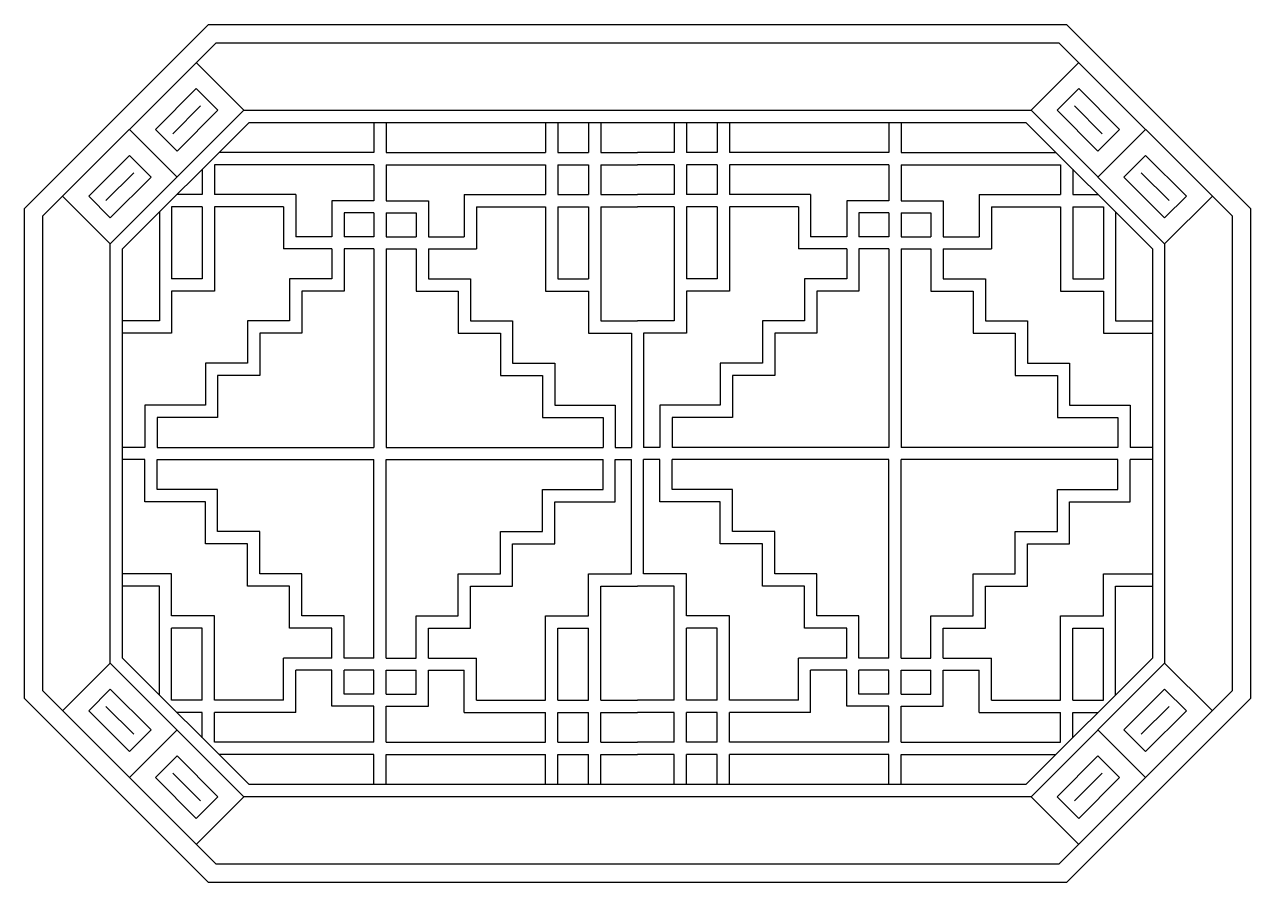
# Model space of a CAD drawing. Extents: x -66030 to 95157, y -13132 to 45879.
# Drawn here: x 60950 to 62950, y 15184 to 16584 of the extents above; entities that cross this region are included whole.
import ezdxf

# ---------------------------------------------------------------- set-up
doc = ezdxf.new("R2010")
doc.units = 0
doc.header["$LTSCALE"] = 100
doc.header["$MEASUREMENT"] = 0
doc.layers.add('3', color=11, linetype='CONTINUOUS')
doc.layers.add('7', color=105, linetype='CONTINUOUS')

msp = doc.modelspace()

# ---------------------------------------------------------------- linework, layer by layer
at = {"layer": '3'}
for p, q in [((61519.9, 16423.5), (61519.9, 16374.8)), ((61519.9, 16423.5), (61519.9, 16374.8)), ((61539.9, 16423.5), (61539.9, 16374.8)), ((61799.9, 16423.5), (61799.9, 16374.8)), ((61819.9, 16423.5), (61819.9, 16374.8)), ((61869.9, 16423.5), (61869.9, 16374.8)), ((61889.9, 16423.5), (61889.9, 16374.8)), ((62009.9, 16423.5), (62009.9, 16374.8)), ((62029.9, 16423.5), (62029.9, 16374.8)), ((62079.9, 16423.5), (62079.9, 16374.8)), ((62099.9, 16423.5), (62099.9, 16374.8)), ((62359.9, 16423.5), (62359.9, 16374.8)), ((62379.9, 16423.5), (62379.9, 16374.8)), ((61519.9, 16374.8), (61267.4, 16374.8)), ((61539.9, 16374.8), (61799.9, 16374.8)), ((61819.9, 16374.8), (61869.9, 16374.8)), ((61889.9, 16374.8), (61949.9, 16374.8)), ((62009.9, 16374.8), (61949.9, 16374.8)), ((62079.9, 16374.8), (62029.9, 16374.8)), ((62359.9, 16374.8), (62099.9, 16374.8)), ((62379.9, 16374.8), (62632.4, 16374.8)), ((61239.9, 16347.3), (61239.9, 16306)), ((61519.9, 16354.8), (61259.9, 16354.8)), ((61259.9, 16354.8), (61259.9, 16306)), ((61519.9, 16354.8), (61519.9, 16296)), ((61519.9, 16354.8), (61519.9, 16296)), ((61539.9, 16354.8), (61539.9, 16296)), ((61539.9, 16354.8), (61799.9, 16354.8)), ((61799.9, 16354.8), (61799.9, 16306)), ((61819.9, 16354.8), (61869.9, 16354.8)), ((61819.9, 16354.8), (61819.9, 16306)), ((61869.9, 16354.8), (61869.9, 16306)), ((61889.9, 16354.8), (61889.9, 16306)), ((61889.9, 16354.8), (61949.9, 16354.8)), ((62009.9, 16354.8), (61949.9, 16354.8)), ((62009.9, 16354.8), (62009.9, 16306)), ((62029.9, 16354.8), (62029.9, 16306)), ((62079.9, 16354.8), (62029.9, 16354.8)), ((62079.9, 16354.8), (62079.9, 16306)), ((62099.9, 16354.8), (62099.9, 16306)), ((62359.9, 16354.8), (62099.9, 16354.8)), ((62359.9, 16354.8), (62359.9, 16296)), ((62379.9, 16354.8), (62639.9, 16354.8)), ((62379.9, 16354.8), (62379.9, 16296)), ((62639.9, 16354.8), (62639.9, 16306)), ((62659.9, 16347.3), (62659.9, 16306)), ((61239.9, 16306), (61198.7, 16306)), ((61392.4, 16306), (61259.9, 16306)), ((61392.4, 16306), (61392.4, 16237.3)), ((61667.4, 16306), (61667.4, 16237.3)), ((61667.4, 16306), (61799.9, 16306)), ((61819.9, 16306), (61869.9, 16306)), ((61889.9, 16306), (61949.9, 16306)), ((62009.9, 16306), (61949.9, 16306)), ((62079.9, 16306), (62029.9, 16306)), ((62232.4, 16306), (62099.9, 16306)), ((62232.4, 16306), (62232.4, 16237.3)), ((62507.4, 16306), (62639.9, 16306)), ((62507.4, 16306), (62507.4, 16237.3)), ((62659.9, 16306), (62701.1, 16306)), ((61189.9, 16286), (61189.9, 16168.5)), ((61239.9, 16286), (61189.9, 16286)), ((61239.9, 16286), (61239.9, 16168.5)), ((61372.4, 16286), (61259.9, 16286)), ((61259.9, 16286), (61259.9, 16148.5)), ((61372.4, 16286), (61372.4, 16217.3)), ((61519.9, 16296), (61451.2, 16296)), ((61451.2, 16296), (61451.2, 16237.3)), ((61539.9, 16296), (61608.7, 16296)), ((61608.7, 16296), (61608.7, 16237.3)), ((61687.4, 16286), (61799.9, 16286)), ((61687.4, 16286), (61687.4, 16217.3)), ((61799.9, 16286), (61799.9, 16148.5)), ((61819.9, 16286), (61869.9, 16286)), ((61819.9, 16286), (61819.9, 16168.5)), ((61869.9, 16286), (61869.9, 16168.5)), ((61889.9, 16286), (61889.9, 16099.8)), ((61889.9, 16286), (61949.9, 16286)), ((62009.9, 16286), (61949.9, 16286)), ((62009.9, 16286), (62009.9, 16099.8)), ((62079.9, 16286), (62029.9, 16286)), ((62029.9, 16286), (62029.9, 16168.5)), ((62079.9, 16286), (62079.9, 16168.5)), ((62099.9, 16286), (62099.9, 16148.5)), ((62212.4, 16286), (62099.9, 16286)), ((62212.4, 16286), (62212.4, 16217.3)), ((62359.9, 16296), (62291.2, 16296)), ((62291.2, 16296), (62291.2, 16237.3)), ((62379.9, 16296), (62448.7, 16296)), ((62448.7, 16296), (62448.7, 16237.3)), ((62527.4, 16286), (62639.9, 16286)), ((62527.4, 16286), (62527.4, 16217.3)), ((62639.9, 16286), (62639.9, 16148.5)), ((62659.9, 16286), (62709.9, 16286)), ((62659.9, 16286), (62659.9, 16168.5)), ((62709.9, 16286), (62709.9, 16168.5)), ((61169.9, 16277.3), (61169.9, 16099.8)), ((61519.9, 16276), (61471.2, 16276)), ((61471.2, 16276), (61471.2, 16237.3)), ((61519.9, 16276), (61519.9, 16237.3)), ((61519.9, 16276), (61519.9, 16237.3)), ((61539.9, 16276), (61539.9, 16237.3)), ((61539.9, 16276), (61588.7, 16276)), ((61588.7, 16276), (61588.7, 16237.3)), ((62359.9, 16276), (62311.2, 16276)), ((62311.2, 16276), (62311.2, 16237.3)), ((62359.9, 16276), (62359.9, 16237.3)), ((62379.9, 16276), (62428.7, 16276)), ((62379.9, 16276), (62379.9, 16237.3)), ((62428.7, 16276), (62428.7, 16237.3)), ((62729.9, 16277.3), (62729.9, 16099.8)), ((61451.2, 16237.3), (61392.4, 16237.3)), ((61519.9, 16237.3), (61471.2, 16237.3)), ((61539.9, 16237.3), (61588.7, 16237.3)), ((61608.7, 16237.3), (61667.4, 16237.3)), ((62291.2, 16237.3), (62232.4, 16237.3)), ((62359.9, 16237.3), (62311.2, 16237.3)), ((62379.9, 16237.3), (62428.7, 16237.3)), ((62448.7, 16237.3), (62507.4, 16237.3)), ((61451.2, 16217.3), (61372.4, 16217.3)), ((61451.2, 16217.3), (61451.2, 16168.5)), ((61519.9, 16217.3), (61471.2, 16217.3)), ((61471.2, 16217.3), (61471.2, 16148.5)), ((61519.9, 16217.3), (61519.9, 15893.5)), ((61519.9, 16217.3), (61519.9, 15893.5)), ((61539.9, 16217.3), (61588.7, 16217.3)), ((61539.9, 16217.3), (61539.9, 15893.5)), ((61588.7, 16217.3), (61588.7, 16148.5)), ((61608.7, 16217.3), (61608.7, 16168.5)), ((61608.7, 16217.3), (61687.4, 16217.3)), ((62291.2, 16217.3), (62212.4, 16217.3)), ((62291.2, 16217.3), (62291.2, 16168.5)), ((62359.9, 16217.3), (62311.2, 16217.3)), ((62311.2, 16217.3), (62311.2, 16148.5)), ((62359.9, 16217.3), (62359.9, 15893.5)), ((62379.9, 16217.3), (62428.7, 16217.3)), ((62379.9, 16217.3), (62379.9, 15893.5)), ((62428.7, 16217.3), (62428.7, 16148.5)), ((62448.7, 16217.3), (62448.7, 16168.5)), ((62448.7, 16217.3), (62527.4, 16217.3)), ((61239.9, 16168.5), (61189.9, 16168.5)), ((61382.4, 16168.5), (61382.4, 16099.8)), ((61451.2, 16168.5), (61382.4, 16168.5)), ((61608.7, 16168.5), (61677.4, 16168.5)), ((61677.4, 16168.5), (61677.4, 16099.8)), ((61819.9, 16168.5), (61869.9, 16168.5)), ((62079.9, 16168.5), (62029.9, 16168.5)), ((62291.2, 16168.5), (62222.4, 16168.5)), ((62222.4, 16168.5), (62222.4, 16099.8)), ((62448.7, 16168.5), (62517.4, 16168.5)), ((62517.4, 16168.5), (62517.4, 16099.8)), ((62659.9, 16168.5), (62709.9, 16168.5)), ((61259.9, 16148.5), (61189.9, 16148.5)), ((61189.9, 16148.5), (61189.9, 16079.8)), ((61402.4, 16148.5), (61402.4, 16079.8)), ((61471.2, 16148.5), (61402.4, 16148.5)), ((61588.7, 16148.5), (61657.4, 16148.5)), ((61657.4, 16148.5), (61657.4, 16079.8)), ((61799.9, 16148.5), (61869.9, 16148.5)), ((61869.9, 16148.5), (61869.9, 16079.8)), ((62099.9, 16148.5), (62029.9, 16148.5)), ((62029.9, 16148.5), (62029.9, 16079.8)), ((62311.2, 16148.5), (62242.4, 16148.5)), ((62242.4, 16148.5), (62242.4, 16079.8)), ((62428.7, 16148.5), (62497.4, 16148.5)), ((62497.4, 16148.5), (62497.4, 16079.8)), ((62639.9, 16148.5), (62709.9, 16148.5)), ((62709.9, 16148.5), (62709.9, 16079.8)), ((61169.9, 16099.8), (61109.9, 16099.8)), ((61313.7, 16099.8), (61313.7, 16031)), ((61382.4, 16099.8), (61313.7, 16099.8)), ((61677.4, 16099.8), (61746.2, 16099.8)), ((61746.2, 16099.8), (61746.2, 16031)), ((61889.9, 16099.8), (61949.9, 16099.8)), ((62009.9, 16099.8), (61949.9, 16099.8)), ((62153.7, 16099.8), (62153.7, 16031)), ((62222.4, 16099.8), (62153.7, 16099.8)), ((62517.4, 16099.8), (62586.2, 16099.8)), ((62586.2, 16099.8), (62586.2, 16031)), ((62729.9, 16099.8), (62789.9, 16099.8)), ((61189.9, 16079.8), (61109.9, 16079.8)), ((61333.7, 16079.8), (61333.7, 16011)), ((61402.4, 16079.8), (61333.7, 16079.8)), ((61657.4, 16079.8), (61726.2, 16079.8)), ((61726.2, 16079.8), (61726.2, 16011)), ((61869.9, 16079.8), (61939.9, 16079.8)), ((61939.9, 16079.8), (61939.9, 15893.5)), ((62029.9, 16079.8), (61959.9, 16079.8)), ((61959.9, 16079.8), (61959.9, 15893.5)), ((62242.4, 16079.8), (62173.7, 16079.8)), ((62173.7, 16079.8), (62173.7, 16011)), ((62497.4, 16079.8), (62566.2, 16079.8)), ((62566.2, 16079.8), (62566.2, 16011)), ((62709.9, 16079.8), (62789.9, 16079.8)), ((61313.7, 16031), (61244.9, 16031)), ((61244.9, 16031), (61244.9, 15962.3)), ((61746.2, 16031), (61814.9, 16031)), ((61814.9, 16031), (61814.9, 15962.3)), ((62084.9, 16031), (62084.9, 15962.3)), ((62153.7, 16031), (62084.9, 16031)), ((62586.2, 16031), (62654.9, 16031)), ((62654.9, 16031), (62654.9, 15962.3)), ((61264.9, 16011), (61264.9, 15942.3)), ((61333.7, 16011), (61264.9, 16011)), ((61726.2, 16011), (61794.9, 16011)), ((61794.9, 16011), (61794.9, 15942.3)), ((62104.9, 16011), (62104.9, 15942.3)), ((62173.7, 16011), (62104.9, 16011)), ((62566.2, 16011), (62634.9, 16011)), ((62634.9, 16011), (62634.9, 15942.3)), ((61146.2, 15962.3), (61146.2, 15893.5)), ((61244.9, 15962.3), (61146.2, 15962.3)), ((61814.9, 15962.3), (61913.7, 15962.3)), ((61913.7, 15962.3), (61913.7, 15893.5)), ((62084.9, 15962.3), (61986.2, 15962.3)), ((61986.2, 15962.3), (61986.2, 15893.5)), ((62654.9, 15962.3), (62753.7, 15962.3)), ((62753.7, 15962.3), (62753.7, 15893.5)), ((61166.2, 15942.3), (61166.2, 15893.5)), ((61264.9, 15942.3), (61166.2, 15942.3)), ((61794.9, 15942.3), (61893.7, 15942.3)), ((61893.7, 15942.3), (61893.7, 15893.5)), ((62104.9, 15942.3), (62006.2, 15942.3)), ((62006.2, 15942.3), (62006.2, 15893.5)), ((62634.9, 15942.3), (62733.7, 15942.3)), ((62733.7, 15942.3), (62733.7, 15893.5)), ((61146.2, 15893.5), (61109.9, 15893.5)), ((61166.2, 15893.5), (61519.9, 15893.5)), ((61539.9, 15893.5), (61893.7, 15893.5)), ((61913.7, 15893.5), (61939.9, 15893.5)), ((61986.2, 15893.5), (61959.9, 15893.5)), ((62359.9, 15893.5), (62006.2, 15893.5)), ((62733.7, 15893.5), (62379.9, 15893.5)), ((62789.9, 15893.5), (62753.7, 15893.5)), ((61146.2, 15873.5), (61109.9, 15873.5)), ((61146.2, 15804.8), (61146.2, 15873.5)), ((61166.2, 15824.8), (61166.2, 15873.5)), ((61166.2, 15873.5), (61519.9, 15873.5)), ((61519.9, 15549.8), (61519.9, 15873.5)), ((61519.9, 15549.8), (61519.9, 15873.5)), ((61539.9, 15549.8), (61539.9, 15873.5)), ((61539.9, 15873.5), (61893.7, 15873.5)), ((61893.7, 15824.8), (61893.7, 15873.5)), ((61913.7, 15804.8), (61913.7, 15873.5)), ((61913.7, 15873.5), (61939.9, 15873.5)), ((61939.9, 15687.3), (61939.9, 15873.5)), ((61959.9, 15687.3), (61959.9, 15873.5)), ((61986.2, 15873.5), (61959.9, 15873.5)), ((61986.2, 15804.8), (61986.2, 15873.5)), ((62359.9, 15873.5), (62006.2, 15873.5)), ((62006.2, 15824.8), (62006.2, 15873.5)), ((62359.9, 15549.8), (62359.9, 15873.5)), ((62379.9, 15549.8), (62379.9, 15873.5)), ((62733.7, 15873.5), (62379.9, 15873.5)), ((62733.7, 15824.8), (62733.7, 15873.5)), ((62753.7, 15804.8), (62753.7, 15873.5)), ((62789.9, 15873.5), (62753.7, 15873.5)), ((61264.9, 15824.8), (61166.2, 15824.8)), ((61264.9, 15756), (61264.9, 15824.8)), ((61794.9, 15756), (61794.9, 15824.8)), ((61794.9, 15824.8), (61893.7, 15824.8)), ((62104.9, 15824.8), (62006.2, 15824.8)), ((62104.9, 15756), (62104.9, 15824.8)), ((62634.9, 15756), (62634.9, 15824.8)), ((62634.9, 15824.8), (62733.7, 15824.8)), ((61244.9, 15804.8), (61146.2, 15804.8)), ((61244.9, 15736), (61244.9, 15804.8)), ((61814.9, 15804.8), (61913.7, 15804.8)), ((61814.9, 15736), (61814.9, 15804.8)), ((62084.9, 15804.8), (61986.2, 15804.8)), ((62084.9, 15736), (62084.9, 15804.8)), ((62654.9, 15804.8), (62753.7, 15804.8)), ((62654.9, 15736), (62654.9, 15804.8)), ((61333.7, 15756), (61264.9, 15756)), ((61333.7, 15687.3), (61333.7, 15756)), ((61726.2, 15756), (61794.9, 15756)), ((61726.2, 15687.3), (61726.2, 15756)), ((62173.7, 15756), (62104.9, 15756)), ((62173.7, 15687.3), (62173.7, 15756)), ((62566.2, 15756), (62634.9, 15756)), ((62566.2, 15687.3), (62566.2, 15756)), ((61313.7, 15736), (61244.9, 15736)), ((61313.7, 15667.3), (61313.7, 15736)), ((61746.2, 15667.3), (61746.2, 15736)), ((61746.2, 15736), (61814.9, 15736)), ((62153.7, 15736), (62084.9, 15736)), ((62153.7, 15667.3), (62153.7, 15736)), ((62586.2, 15667.3), (62586.2, 15736)), ((62586.2, 15736), (62654.9, 15736)), ((61189.9, 15687.3), (61109.9, 15687.3)), ((61189.9, 15618.5), (61189.9, 15687.3)), ((61402.4, 15687.3), (61333.7, 15687.3)), ((61402.4, 15618.5), (61402.4, 15687.3)), ((61657.4, 15618.5), (61657.4, 15687.3)), ((61657.4, 15687.3), (61726.2, 15687.3)), ((61869.9, 15618.5), (61869.9, 15687.3)), ((61869.9, 15687.3), (61939.9, 15687.3)), ((62029.9, 15687.3), (61959.9, 15687.3)), ((62029.9, 15618.5), (62029.9, 15687.3)), ((62242.4, 15687.3), (62173.7, 15687.3)), ((62242.4, 15618.5), (62242.4, 15687.3)), ((62497.4, 15687.3), (62566.2, 15687.3)), ((62497.4, 15618.5), (62497.4, 15687.3)), ((62709.9, 15618.5), (62709.9, 15687.3)), ((62709.9, 15687.3), (62789.9, 15687.3)), ((61169.9, 15667.3), (61109.9, 15667.3)), ((61169.9, 15489.8), (61169.9, 15667.3)), ((61382.4, 15667.3), (61313.7, 15667.3)), ((61382.4, 15598.5), (61382.4, 15667.3)), ((61677.4, 15598.5), (61677.4, 15667.3)), ((61677.4, 15667.3), (61746.2, 15667.3)), ((61889.9, 15481), (61889.9, 15667.3)), ((61889.9, 15667.3), (61949.9, 15667.3)), ((62009.9, 15667.3), (61949.9, 15667.3)), ((62009.9, 15481), (62009.9, 15667.3)), ((62222.4, 15667.3), (62153.7, 15667.3)), ((62222.4, 15598.5), (62222.4, 15667.3)), ((62517.4, 15667.3), (62586.2, 15667.3)), ((62517.4, 15598.5), (62517.4, 15667.3)), ((62729.9, 15667.3), (62789.9, 15667.3)), ((62729.9, 15489.8), (62729.9, 15667.3)), ((61259.9, 15618.5), (61189.9, 15618.5)), ((61259.9, 15481), (61259.9, 15618.5)), ((61471.2, 15618.5), (61402.4, 15618.5)), ((61471.2, 15549.8), (61471.2, 15618.5)), ((61588.7, 15618.5), (61657.4, 15618.5)), ((61588.7, 15549.8), (61588.7, 15618.5)), ((61799.9, 15618.5), (61869.9, 15618.5)), ((61799.9, 15481), (61799.9, 15618.5)), ((62099.9, 15618.5), (62029.9, 15618.5)), ((62099.9, 15481), (62099.9, 15618.5)), ((62311.2, 15618.5), (62242.4, 15618.5)), ((62311.2, 15549.8), (62311.2, 15618.5)), ((62428.7, 15618.5), (62497.4, 15618.5)), ((62428.7, 15549.8), (62428.7, 15618.5)), ((62639.9, 15618.5), (62709.9, 15618.5)), ((62639.9, 15481), (62639.9, 15618.5)), ((61189.9, 15481), (61189.9, 15598.5)), ((61239.9, 15598.5), (61189.9, 15598.5)), ((61239.9, 15481), (61239.9, 15598.5)), ((61451.2, 15598.5), (61382.4, 15598.5)), ((61451.2, 15549.8), (61451.2, 15598.5)), ((61608.7, 15549.8), (61608.7, 15598.5)), ((61608.7, 15598.5), (61677.4, 15598.5)), ((61819.9, 15598.5), (61869.9, 15598.5)), ((61819.9, 15481), (61819.9, 15598.5)), ((61869.9, 15481), (61869.9, 15598.5)), ((62079.9, 15598.5), (62029.9, 15598.5)), ((62029.9, 15481), (62029.9, 15598.5)), ((62079.9, 15481), (62079.9, 15598.5)), ((62291.2, 15598.5), (62222.4, 15598.5)), ((62291.2, 15549.8), (62291.2, 15598.5)), ((62448.7, 15598.5), (62517.4, 15598.5)), ((62448.7, 15549.8), (62448.7, 15598.5)), ((62659.9, 15598.5), (62709.9, 15598.5)), ((62659.9, 15481), (62659.9, 15598.5)), ((62709.9, 15481), (62709.9, 15598.5)), ((61372.4, 15481), (61372.4, 15549.8)), ((61451.2, 15549.8), (61372.4, 15549.8)), ((61519.9, 15549.8), (61471.2, 15549.8)), ((61539.9, 15549.8), (61588.7, 15549.8)), ((61608.7, 15549.8), (61687.4, 15549.8)), ((61687.4, 15481), (61687.4, 15549.8)), ((62212.4, 15481), (62212.4, 15549.8)), ((62291.2, 15549.8), (62212.4, 15549.8)), ((62359.9, 15549.8), (62311.2, 15549.8)), ((62379.9, 15549.8), (62428.7, 15549.8)), ((62448.7, 15549.8), (62527.4, 15549.8)), ((62527.4, 15481), (62527.4, 15549.8)), ((61392.4, 15461), (61392.4, 15529.8)), ((61451.2, 15529.8), (61392.4, 15529.8)), ((61451.2, 15471), (61451.2, 15529.8)), ((61519.9, 15529.8), (61471.2, 15529.8)), ((61471.2, 15491), (61471.2, 15529.8)), ((61519.9, 15491), (61519.9, 15529.8)), ((61519.9, 15491), (61519.9, 15529.8)), ((61539.9, 15491), (61539.9, 15529.8)), ((61539.9, 15529.8), (61588.7, 15529.8)), ((61588.7, 15491), (61588.7, 15529.8)), ((61608.7, 15471), (61608.7, 15529.8)), ((61608.7, 15529.8), (61667.4, 15529.8)), ((61667.4, 15461), (61667.4, 15529.8)), ((62232.4, 15461), (62232.4, 15529.8)), ((62291.2, 15529.8), (62232.4, 15529.8)), ((62291.2, 15471), (62291.2, 15529.8)), ((62311.2, 15491), (62311.2, 15529.8)), ((62359.9, 15529.8), (62311.2, 15529.8)), ((62359.9, 15491), (62359.9, 15529.8)), ((62379.9, 15491), (62379.9, 15529.8)), ((62379.9, 15529.8), (62428.7, 15529.8)), ((62428.7, 15491), (62428.7, 15529.8)), ((62448.7, 15471), (62448.7, 15529.8)), ((62448.7, 15529.8), (62507.4, 15529.8)), ((62507.4, 15461), (62507.4, 15529.8)), ((61239.9, 15481), (61189.9, 15481)), ((61372.4, 15481), (61259.9, 15481)), ((61519.9, 15491), (61471.2, 15491)), ((61539.9, 15491), (61588.7, 15491)), ((61687.4, 15481), (61799.9, 15481)), ((61819.9, 15481), (61869.9, 15481)), ((61889.9, 15481), (61949.9, 15481)), ((62009.9, 15481), (61949.9, 15481)), ((62079.9, 15481), (62029.9, 15481)), ((62212.4, 15481), (62099.9, 15481)), ((62359.9, 15491), (62311.2, 15491)), ((62379.9, 15491), (62428.7, 15491)), ((62527.4, 15481), (62639.9, 15481)), ((62659.9, 15481), (62709.9, 15481)), ((61239.9, 15461), (61198.7, 15461)), ((61239.9, 15419.8), (61239.9, 15461)), ((61259.9, 15412.3), (61259.9, 15461)), ((61392.4, 15461), (61259.9, 15461)), ((61519.9, 15471), (61451.2, 15471)), ((61519.9, 15412.3), (61519.9, 15471)), ((61519.9, 15412.3), (61519.9, 15471)), ((61539.9, 15412.3), (61539.9, 15471)), ((61539.9, 15471), (61608.7, 15471)), ((61667.4, 15461), (61799.9, 15461)), ((61799.9, 15412.3), (61799.9, 15461)), ((61819.9, 15461), (61869.9, 15461)), ((61819.9, 15412.3), (61819.9, 15461)), ((61869.9, 15412.3), (61869.9, 15461)), ((61889.9, 15412.3), (61889.9, 15461)), ((61889.9, 15461), (61949.9, 15461)), ((62009.9, 15461), (61949.9, 15461)), ((62009.9, 15412.3), (62009.9, 15461)), ((62079.9, 15461), (62029.9, 15461)), ((62029.9, 15412.3), (62029.9, 15461)), ((62079.9, 15412.3), (62079.9, 15461)), ((62099.9, 15412.3), (62099.9, 15461)), ((62232.4, 15461), (62099.9, 15461)), ((62359.9, 15471), (62291.2, 15471)), ((62359.9, 15412.3), (62359.9, 15471)), ((62379.9, 15412.3), (62379.9, 15471)), ((62379.9, 15471), (62448.7, 15471)), ((62507.4, 15461), (62639.9, 15461)), ((62639.9, 15412.3), (62639.9, 15461)), ((62659.9, 15419.8), (62659.9, 15461)), ((62659.9, 15461), (62701.1, 15461)), ((61519.9, 15412.3), (61259.9, 15412.3)), ((61539.9, 15412.3), (61799.9, 15412.3)), ((61819.9, 15412.3), (61869.9, 15412.3)), ((61889.9, 15412.3), (61949.9, 15412.3)), ((62009.9, 15412.3), (61949.9, 15412.3)), ((62079.9, 15412.3), (62029.9, 15412.3)), ((62359.9, 15412.3), (62099.9, 15412.3)), ((62379.9, 15412.3), (62639.9, 15412.3)), ((61519.9, 15392.3), (61267.4, 15392.3)), ((61519.9, 15343.5), (61519.9, 15392.3)), ((61519.9, 15343.5), (61519.9, 15392.3)), ((61539.9, 15343.5), (61539.9, 15392.3)), ((61539.9, 15392.3), (61799.9, 15392.3)), ((61799.9, 15343.5), (61799.9, 15392.3)), ((61819.9, 15392.3), (61869.9, 15392.3)), ((61819.9, 15343.5), (61819.9, 15392.3)), ((61869.9, 15343.5), (61869.9, 15392.3)), ((61889.9, 15343.5), (61889.9, 15392.3)), ((61889.9, 15392.3), (61949.9, 15392.3)), ((62009.9, 15392.3), (61949.9, 15392.3)), ((62009.9, 15343.5), (62009.9, 15392.3)), ((62029.9, 15343.5), (62029.9, 15392.3)), ((62079.9, 15392.3), (62029.9, 15392.3)), ((62079.9, 15343.5), (62079.9, 15392.3)), ((62099.9, 15343.5), (62099.9, 15392.3)), ((62359.9, 15392.3), (62099.9, 15392.3)), ((62359.9, 15343.5), (62359.9, 15392.3)), ((62379.9, 15392.3), (62632.4, 15392.3)), ((62379.9, 15343.5), (62379.9, 15392.3))]:
    msp.add_line(p, q, dxfattribs=at)
at = {"layer": '7'}
for p, q in [((61307.9, 16443.5), (61230.1, 16521.3)), ((62591.9, 16443.5), (62669.7, 16521.3)), ((61230.1, 16478.9), (61163.5, 16412.3)), ((61265.5, 16443.5), (61230.1, 16478.9)), ((62634.3, 16443.5), (62669.7, 16478.9)), ((62669.7, 16478.9), (62736.3, 16412.3)), ((61237.2, 16450.6), (61191.8, 16405.2)), ((61265.5, 16443.5), (61198.9, 16377)), ((62634.3, 16443.5), (62700.9, 16377)), ((62662.6, 16450.6), (62708, 16405.2)), ((61198.9, 16334.5), (61121.1, 16412.3)), ((61198.9, 16377), (61163.5, 16412.3)), ((62700.9, 16377), (62736.3, 16412.3)), ((62700.9, 16334.5), (62778.7, 16412.3)), ((61054.6, 16303.3), (61121.1, 16369.9)), ((61156.5, 16334.5), (61121.1, 16369.9)), ((62743.3, 16334.5), (62778.7, 16369.9)), ((62845.3, 16303.3), (62778.7, 16369.9)), ((61082.8, 16296.2), (61128.2, 16341.6)), ((62817, 16296.2), (62771.6, 16341.6)), ((61089.9, 16268), (61156.5, 16334.5)), ((62809.9, 16268), (62743.3, 16334.5)), ((61089.9, 16225.5), (61012.1, 16303.3)), ((61089.9, 16268), (61054.6, 16303.3)), ((62809.9, 16268), (62845.3, 16303.3)), ((62809.9, 16225.5), (62887.7, 16303.3)), ((61089.9, 15541.5), (61012.1, 15463.7)), ((62809.9, 15541.5), (62887.7, 15463.7)), ((61089.9, 15499.1), (61054.6, 15463.7)), ((61089.9, 15499.1), (61156.5, 15432.5)), ((62809.9, 15499.1), (62743.3, 15432.5)), ((62809.9, 15499.1), (62845.3, 15463.7)), ((61054.6, 15463.7), (61121.1, 15397.2)), ((61082.8, 15470.8), (61128.2, 15425.5)), ((62817, 15470.8), (62771.6, 15425.5)), ((62845.3, 15463.7), (62778.7, 15397.2)), ((61156.5, 15432.5), (61121.1, 15397.2)), ((61198.9, 15432.5), (61121.1, 15354.7)), ((62700.9, 15432.5), (62778.7, 15354.7)), ((62743.3, 15432.5), (62778.7, 15397.2)), ((61198.9, 15390.1), (61163.5, 15354.7)), ((61265.5, 15323.5), (61198.9, 15390.1)), ((62634.3, 15323.5), (62700.9, 15390.1)), ((62700.9, 15390.1), (62736.3, 15354.7)), ((61237.2, 15316.5), (61191.8, 15361.8)), ((62662.6, 15316.5), (62708, 15361.8)), ((61230.1, 15288.2), (61163.5, 15354.7)), ((62669.7, 15288.2), (62736.3, 15354.7)), ((61265.5, 15323.5), (61230.1, 15288.2)), ((61307.9, 15323.5), (61230.1, 15245.7)), ((62591.9, 15323.5), (62669.7, 15245.7)), ((62634.3, 15323.5), (62669.7, 15288.2))]:
    msp.add_line(p, q, dxfattribs=at)
for points in [[(60949.9, 16283.5), (61249.9, 16583.5), (62649.9, 16583.5), (62949.9, 16283.5), (62949.9, 15483.5), (62649.9, 15183.5), (61249.9, 15183.5), (60949.9, 15483.5)], [(60979.9, 16271.1), (61262.3, 16553.5), (62637.5, 16553.5), (62919.9, 16271.1), (62919.9, 15496), (62637.5, 15213.5), (61262.3, 15213.5), (60979.9, 15496)], [(61089.9, 16225.5), (61307.9, 16443.5), (62591.9, 16443.5), (62809.9, 16225.5), (62809.9, 15541.5), (62591.9, 15323.5), (61307.9, 15323.5), (61089.9, 15541.5)], [(61109.9, 16217.3), (61316.2, 16423.5), (62583.6, 16423.5), (62789.9, 16217.3), (62789.9, 15549.8), (62583.6, 15343.5), (61316.2, 15343.5), (61109.9, 15549.8)]]:
    msp.add_lwpolyline(points, close=True, dxfattribs=at)

doc.saveas('drawing.dxf')
